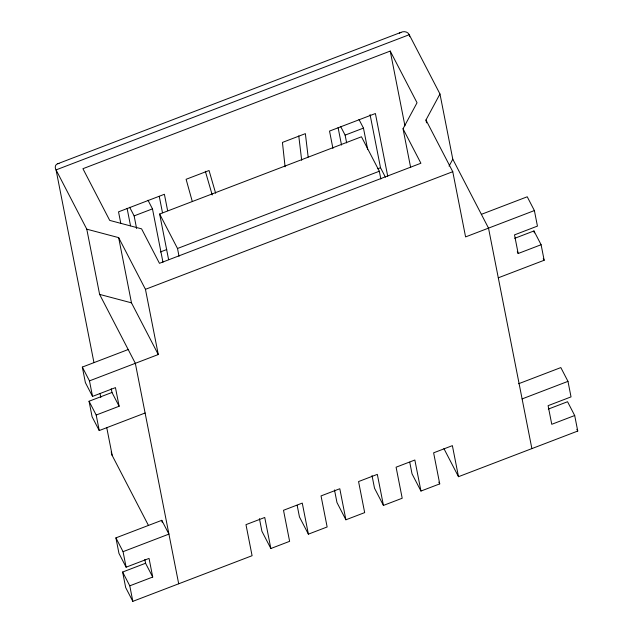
<?xml version="1.0" encoding="UTF-8"?>
<svg xmlns="http://www.w3.org/2000/svg" width="633" height="633" viewBox="0 0 633 633"><rect width="100%" height="100%" fill="white"/><g stroke="black" fill="none" stroke-linecap="round" stroke-linejoin="round"><path stroke-width="0.95" d="M403.031 128.776L417.036 102.768L390.237 51.075L82.923 168.702L109.723 220.403L141.586 228.853L159.453 263.32L420.898 163.243L403.031 128.776L410.667 167.595M426.531 122.873L425.962 120.001L439.967 93.993L409.242 34.712C407.81 31.571 403.791 30.97 400.918 32.378L57.785 163.725C55.008 164.406 54.66 167.808 56.06 169.897L86.784 229.178L99.61 294.392L135.335 363.318L178.696 583.792M449.058 166.139L452.793 159.2L439.967 93.993M399.344 33.161L400.918 32.378M136.609 228.505L134.125 215.885L152.474 208.866L148.003 200.25M346.647 142.892L345.12 135.122L363.461 128.103L358.998 119.487M168.615 259.641L159.643 214.033L361.459 136.783L379.325 171.242L380.852 179.004M160.339 251.981L166.764 249.529M377.751 168.766L380.504 167.713L370.068 114.628M179.036 256.254L177.509 248.492L379.325 171.242M145.107 413.001L99.246 430.559L96.192 415.034L119.123 406.251L115.459 387.618L92.529 396.4L89.475 380.876L158.274 354.535L145.448 289.328L452.761 171.693L425.962 120.001M92.529 396.4L85.376 382.617L82.33 367.085L128.19 349.535M481.373 214.342L527.242 196.784L534.387 210.567L537.441 226.1L514.51 234.875L518.174 253.509L541.104 244.726L533.959 230.942L514.692 238.317M534.387 210.567L465.587 236.908L452.761 171.693M99.246 430.559L92.094 416.775L89.047 401.243L111.978 392.468L111.242 388.741M498.29 277.816L544.158 260.258L541.104 244.726M126.109 567.192L118.964 553.408L115.91 537.876L161.779 520.326L168.924 534.11L123.063 551.667L126.109 567.192L149.048 558.417L152.711 577.043L129.781 585.826L132.827 601.35L252.084 555.703L245.976 524.646L264.744 517.47L270.853 548.518L289.613 541.334L283.505 510.285L302.273 503.1L308.382 534.157L327.142 526.972L321.034 495.916L339.802 488.739L345.903 519.788L364.671 512.611L358.563 481.555L377.331 474.37L383.432 505.427L402.2 498.242L396.092 467.194L414.852 460.009L420.961 491.058L439.729 483.881L433.621 452.824L452.381 445.64L458.49 476.696L577.747 431.049L574.693 415.517L567.548 401.733L548.281 409.108M518.633 383.733L560.83 367.575L567.975 381.359L571.029 396.891L548.099 405.666L551.762 424.3L574.693 415.517M522.106 398.917L567.975 381.359M132.827 601.35L125.682 587.566L122.628 572.034L145.566 563.259L144.83 559.532M57.785 163.725L59.004 163.433M86.784 229.178L118.656 237.628L145.448 289.328M99.61 294.392L131.474 302.843L158.274 354.535M543.264 258.533L544.158 260.258M517.28 251.784L518.174 253.509M452.793 159.2L488.518 228.125L531.878 448.607M576.853 429.324L577.747 431.049M380.504 167.713L385.418 177.185M340.649 126.513L345.12 135.122M443.923 448.599L458.49 476.696M438.835 482.156L439.729 483.881M420.961 491.058L412.028 473.832L409.741 462.185M383.432 505.427L374.507 488.193L372.022 475.581M345.903 519.788L336.978 502.555L334.493 489.942M159.643 214.033L177.509 248.492M308.382 534.157L299.449 516.924L297.154 505.276M129.662 207.268L134.125 215.885M270.853 548.518L261.92 531.285L259.435 518.672M111.978 392.468L119.123 406.251M82.33 367.085L89.475 380.876M89.047 401.243L96.192 415.034M111.305 451.519A13.886 10.69 -11.1 0 0 112.247 455.586L148.462 525.461M145.566 563.259L152.711 577.043M115.91 537.876L123.063 551.667M122.628 572.034L129.781 585.826M215.655 193.255L209.048 170.514L186.11 179.289L192.195 201.152M205.345 171.282L212.221 194.972M533.959 230.942L534.339 232.889M409.622 36.651L409.242 34.712L56.06 169.897L93.961 362.622M390.237 51.075L404.93 125.793M387.728 176.259L375.393 113.521L329.524 131.078L332.942 148.446M363.461 128.103L367.662 149.451M338.093 127.597L341.527 145.068M167.626 210.686L164.398 194.284L118.529 211.841L120.808 223.417M159.263 196.357L162.491 212.759M152.474 208.866L162.966 262.236M127.098 208.36L130.54 225.831M118.656 237.628L131.474 302.843M161.779 520.326L162.159 522.233M100.054 393.607L100.813 397.484M106.724 427.504L112.247 455.586M308.16 157.047L305.367 133.642L282.437 142.425L285.087 166.811M298.768 135.913L301.68 160.284"/></g></svg>
